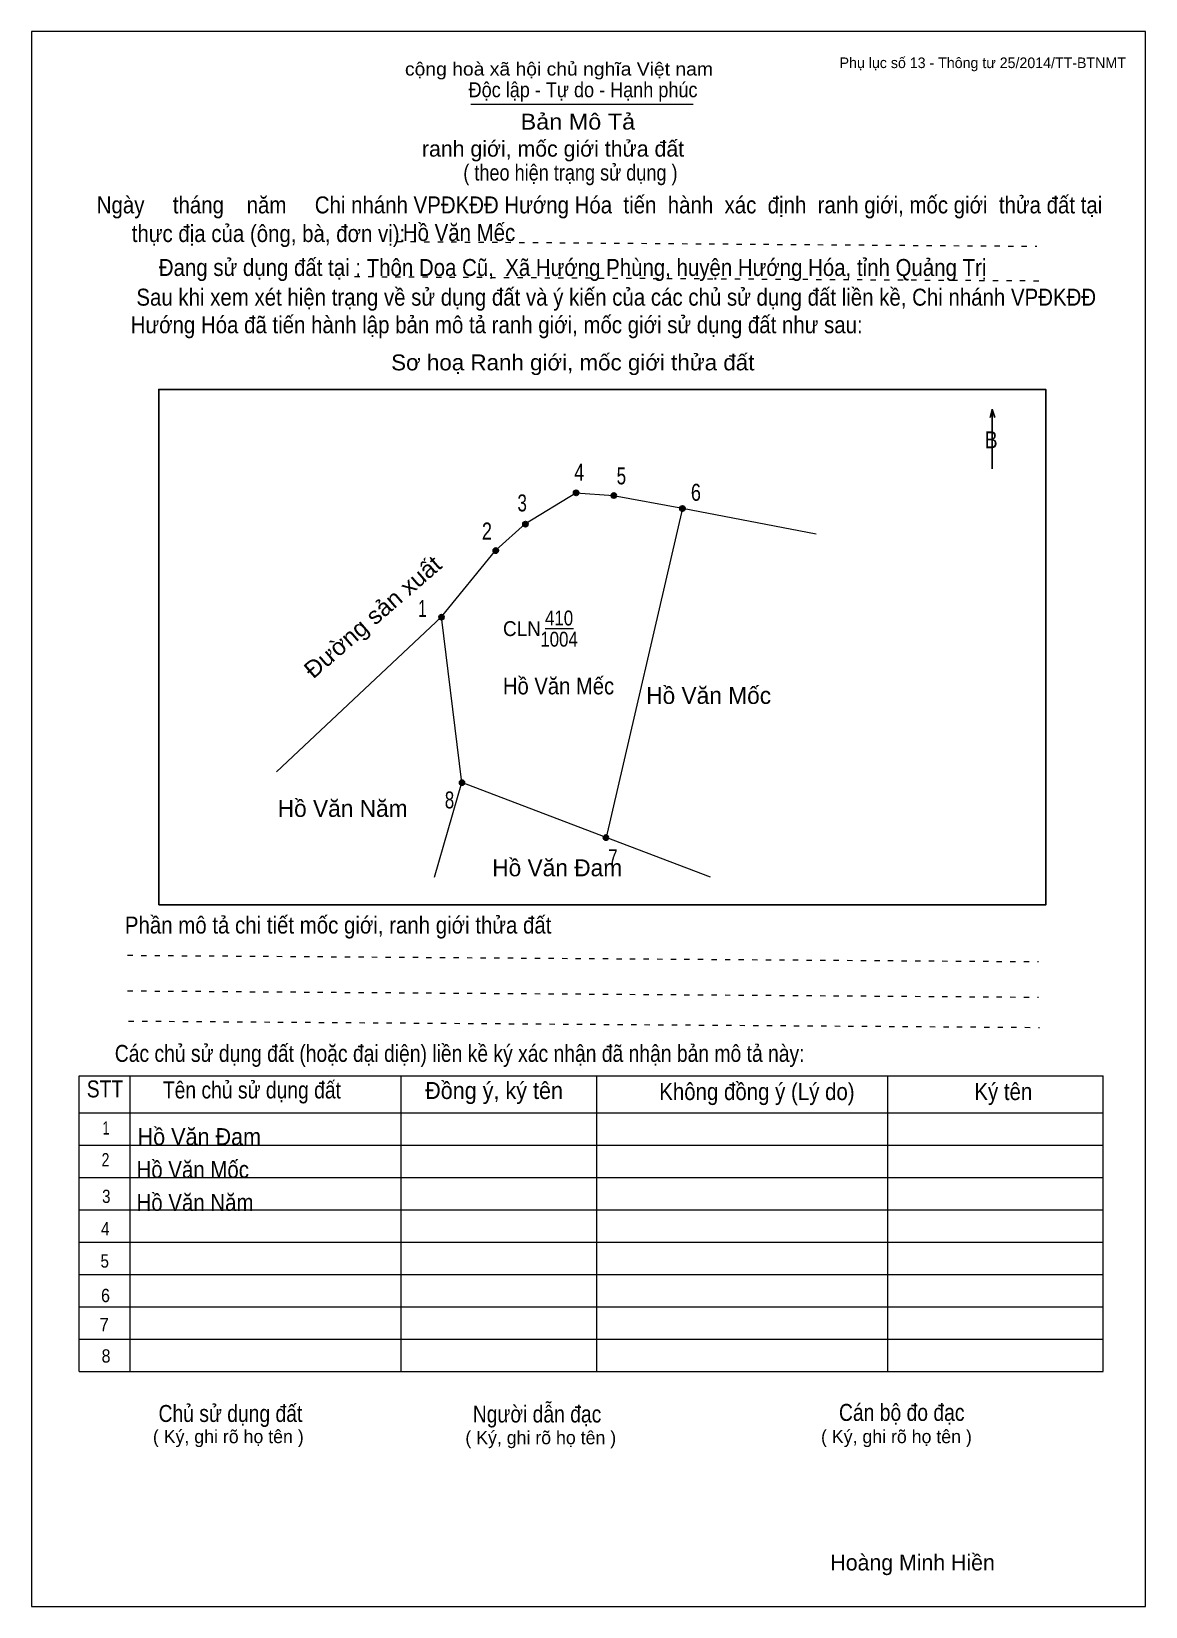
# Model space of a CAD drawing. Header units: centimetres. Extents: x 0 to 21, y 0 to 29.7.
import ezdxf
from ezdxf.enums import TextEntityAlignment as Align

# ---------------------------------------------------------------- set-up
doc = ezdxf.new("R2010")
doc.units = ezdxf.units.CM
doc.header["$LTSCALE"] = 0.13
doc.linetypes.add('DOTTED', pattern=[1.5, 0.3, -1.2])
for name, color, linetype, lineweight in [('1', 7, 'Continuous', 13), ('32', 7, 'Continuous', 25), ('6', 7, 'Continuous', 13), ('62', 7, 'Continuous', 13), ('7', 7, 'Continuous', 13)]:
    doc.layers.add(name, color=color, linetype=linetype, lineweight=lineweight)
for name, color, linetype in [('2', 7, 'Continuous'), ('3', 7, 'Continuous'), ('33', 7, 'Continuous'), ('34', 7, 'Continuous'), ('4', 7, 'Continuous'), ('5', 7, 'Continuous'), ('63', 7, 'Continuous')]:
    doc.layers.add(name, color=color, linetype=linetype)

msp = doc.modelspace()

# ---------------------------------------------------------------- hatches: boundary and pattern name
at = {"layer": '32'}
for points in [[(10.316, 21, 1), (10.216, 21, 1)], [(11.0268, 20.9493, 1), (10.9268, 20.9493, 1)], [(12.3204, 20.7044, 1), (12.2204, 20.7044, 1)], [(9.3603, 20.4102, 1), (9.2603, 20.4102, 1)], [(8.8015, 19.9106, 1), (8.7015, 19.9106, 1)], [(7.7796, 18.655, 1), (7.6796, 18.655, 1)], [(8.1653, 15.5359, 1), (8.0653, 15.5359, 1)], [(10.8776, 14.5, 1), (10.7776, 14.5, 1)]]:
    msp.add_hatch(color=256, dxfattribs=at).paths.add_polyline_path(points)

# ---------------------------------------------------------------- linework, layer by layer
at = {"layer": '1'}
msp.add_lwpolyline([(21, 0), (21, 29.7), (0, 29.7), (0, 0)], close=True, dxfattribs=at)
at = {"layer": '32'}
for centre in [(10.266, 21), (10.9768, 20.9493), (12.2704, 20.7044), (9.3103, 20.4102), (8.7515, 19.9106), (7.7296, 18.655), (8.1153, 15.5359), (10.8276, 14.5)]:
    msp.add_circle(centre, 0.05, dxfattribs=at)
at = {"layer": '6'}
for p, q in [((12.27, 20.71), (10.83, 14.5)), ((12.27, 20.71), (14.79, 20.23)), ((4.62, 15.74), (7.73, 18.66)), ((7.6, 13.75), (8.11, 15.54))]:
    msp.add_line(p, q, dxfattribs=at)
for points in [[(7.73, 18.66), (8.75, 19.92), (9.31, 20.42), (10.26, 21), (10.97, 20.95), (12.27, 20.71)], [(12.8, 13.75), (10.83, 14.5), (8.11, 15.54), (7.73, 18.66)]]:
    msp.add_lwpolyline(points, dxfattribs=at)
at = {"layer": '62'}
for p, q in [((8.28, 28.33), (12.47, 28.33)), ((0.9, 10.01), (20.2, 10.01)), ((0.9, 4.43), (0.9, 10.01)), ((1.86, 4.43), (1.86, 10.01)), ((6.97, 4.43), (6.97, 9.99)), ((10.66, 4.43), (10.66, 9.99)), ((16.14, 4.43), (16.14, 10.01)), ((20.2, 4.43), (20.2, 10.01)), ((0.9, 9.31), (20.2, 9.31)), ((0.9, 8.7), (20.2, 8.7)), ((0.9, 8.09), (20.2, 8.09)), ((0.9, 7.48), (20.2, 7.48)), ((0.9, 6.87), (20.2, 6.87)), ((0.9, 6.26), (20.2, 6.26)), ((0.9, 5.65), (20.2, 5.65)), ((0.9, 5.04), (20.2, 5.04)), ((0.9, 4.43), (20.2, 4.43))]:
    msp.add_line(p, q, dxfattribs=at)
at = {"layer": '62', "linetype": 'DOTTED'}
for p, q in [((6.89, 25.74), (18.95, 25.65)), ((6.09, 25.08), (19.04, 25)), ((1.81, 12.28), (18.98, 12.16)), ((1.81, 11.61), (18.98, 11.49)), ((1.83, 11.04), (19, 10.92))]:
    msp.add_line(p, q, dxfattribs=at)
at = {"layer": '62', "lineweight": 25}
for p, q in [((18.11, 22.58), (18.11, 21.45)), ((18.11, 22.57), (18.07, 22.42)), ((18.11, 22.57), (18.16, 22.42))]:
    msp.add_line(p, q, dxfattribs=at)
msp.add_lwpolyline([(2.4, 13.23), (19.12, 13.23), (19.12, 22.95), (2.4, 22.95)], close=True, dxfattribs=at)
at = {"layer": '7'}
msp.add_line((9.68, 18.44), (10.22, 18.44), dxfattribs=at)

# ---------------------------------------------------------------- texts
at = {"layer": '2', "width": 0.9}
msp.add_text('Hồ Văn Mếc', height=0.3166, dxfattribs=at).set_placement((9.935, 17.2), align=Align.CENTER)
at = {"layer": '3', "width": 0.95}
msp.add_text('CLN', height=0.28, dxfattribs=at).set_placement((9.6, 18.3), align=Align.RIGHT)
at = {"layer": '32'}
for s, width, p in [('4', 0.8, (10.325, 21.23)), ('5', 0.75, (11.12, 21.16)), ('6', 0.8, (12.525, 20.85)), ('3', 0.75, (9.25, 20.65)), ('2', 0.8, (8.585, 20.12)), ('1', 0.65, (7.37, 18.66)), ('8', 0.75, (7.88, 15.05)), ('7', 0.75, (10.96, 13.96))]:
    msp.add_text(s, height=0.32, dxfattribs=dict(at, width=width)).set_placement(p, align=Align.CENTER)
at = {"layer": '33', "width": 1.05}
msp.add_text('Đường sản xuất', height=0.3199, rotation=40.892, dxfattribs=at).set_placement((6.5353, 18.5411), align=Align.CENTER)
at = {"layer": '33'}
for s, p in [('Hồ Văn Mốc', (12.765, 17.02)), ('Hồ Văn Năm', (5.865, 14.89)), ('Hồ Văn Đam', (9.91, 13.77))]:
    msp.add_text(s, height=0.32, dxfattribs=at).set_placement(p, align=Align.CENTER)
at = {"layer": '34'}
for s, width, p in [('Hồ Văn Mếc', 0.9, (7, 25.75)), ('Hồ Văn Đam', 0.95, (2, 8.7)), ('Hồ Văn Mốc', 0.9, (1.98, 8.08)), ('Hồ Văn Năm', 0.9, (1.98, 7.46))]:
    msp.add_text(s, height=0.32, dxfattribs=dict(at, width=width)).set_placement(p)
at = {"layer": '4', "width": 0.85}
msp.add_text('410', height=0.28, dxfattribs=at).set_placement((9.945, 18.5), align=Align.CENTER)
at = {"layer": '5', "width": 0.85}
msp.add_text('1004', height=0.28, dxfattribs=at).set_placement((9.945, 18.1), align=Align.CENTER)
at = {"layer": '62'}
for s, height, width, p in [('cộng hoà xã hội chủ nghĩa Việt nam', 0.2474, 1.1, (7.04, 28.87)), ('Độc lập - Tự do - Hạnh phúc', 0.2828, 0.9, (8.24, 28.46)), ('Bản Mô Tả', 0.3, 1.1, (9.22, 27.85)), ('( theo hiện trạng sử dụng )', 0.3, 0.85, (8.14, 26.89)), ('Ngày     tháng    năm     Chi nhánh VPĐKĐĐ Hướng Hóa  tiến  hành  xác  định  ranh giới, mốc giới  thửa đất tại ', 0.32, 0.9, (1.23, 26.27)), ('thực địa của (ông, bà, đơn vị): ', 0.32, 0.9, (1.89, 25.73)), ('Đang sử dụng đất tại : Thôn Doa Cũ,  Xã Hướng Phùng, huyện Hướng Hóa, tỉnh Quảng Trị', 0.32, 0.9, (2.4, 25.09)), (' Sau khi xem xét hiện trạng về sử dụng đất và ý kiến của các chủ sử dụng đất liền kề, Chi nhánh VPĐKĐĐ ', 0.32, 0.9, (1.87, 24.53)), ('Hướng Hóa đã tiến hành lập bản mô tả ranh giới, mốc giới sử dụng đất như sau:', 0.32, 0.9, (1.87, 24.01)), ('Sơ hoạ Ranh giới, mốc giới thửa đất', 0.3, 1.05, (6.78, 23.31)), ('B', 0.32, 0.85, (17.97, 21.84)), ('Phần mô tả chi tiết mốc giới, ranh giới thửa đất ', 0.32, 0.9, (1.76, 12.69)), ('Các chủ sử dụng đất (hoặc đại diện) liền kề ký xác nhận đã nhận bản mô tả này:', 0.32, 0.85, (1.57, 10.27))]:
    msp.add_text(s, height=height, dxfattribs=dict(at, width=width)).set_placement(p)
msp.add_text('ranh giới, mốc giới thửa đất', height=0.3, dxfattribs=at).set_placement((7.36, 27.34))
for s, height, width, p in [('STT', 0.32, 0.85, (1.385, 9.6)), ('Tên chủ sử dụng đất', 0.32, 0.85, (4.155, 9.58)), ('Đồng ý, ký tên', 0.32, 0.95, (8.72, 9.57)), ('Không đồng ý (Lý do)', 0.32, 0.9, (13.675, 9.55)), ('Ký tên', 0.32, 0.9, (18.32, 9.55)), ('1', 0.25, 0.7, (1.405, 8.9)), ('2', 0.25, 0.8, (1.395, 8.3)), ('3', 0.25, 0.85, (1.41, 7.61)), ('4', 0.25, 0.85, (1.39, 7)), ('5', 0.25, 0.85, (1.38, 6.39)), ('6', 0.25, 0.9, (1.395, 5.74)), ('7', 0.25, 0.95, (1.37, 5.19)), ('8', 0.25, 0.9, (1.405, 4.6)), ('Người dẫn đạc', 0.32, 0.85, (9.53, 3.47)), ('Chủ sử dụng đất', 0.32, 0.85, (3.75, 3.48)), ('Cán bộ đo đạc', 0.32, 0.85, (16.405, 3.5))]:
    msp.add_text(s, height=height, dxfattribs=dict(at, width=width)).set_placement(p, align=Align.CENTER)
for p in [(3.71, 3.08), (9.6, 3.06), (16.305, 3.08)]:
    msp.add_text('( Ký, ghi rõ họ tên )', height=0.25, dxfattribs=at).set_placement(p, align=Align.CENTER)
at = {"layer": '63'}
msp.add_text('Phụ lục số 13 - Thông tư 25/2014/TT-BTNMT', height=0.2, dxfattribs=at).set_placement((20.63, 29.01), align=Align.RIGHT)
msp.add_text('Hoàng Minh Hiền', height=0.3, dxfattribs=at).set_placement((16.61, 0.68), align=Align.CENTER)

doc.saveas('drawing.dxf')
